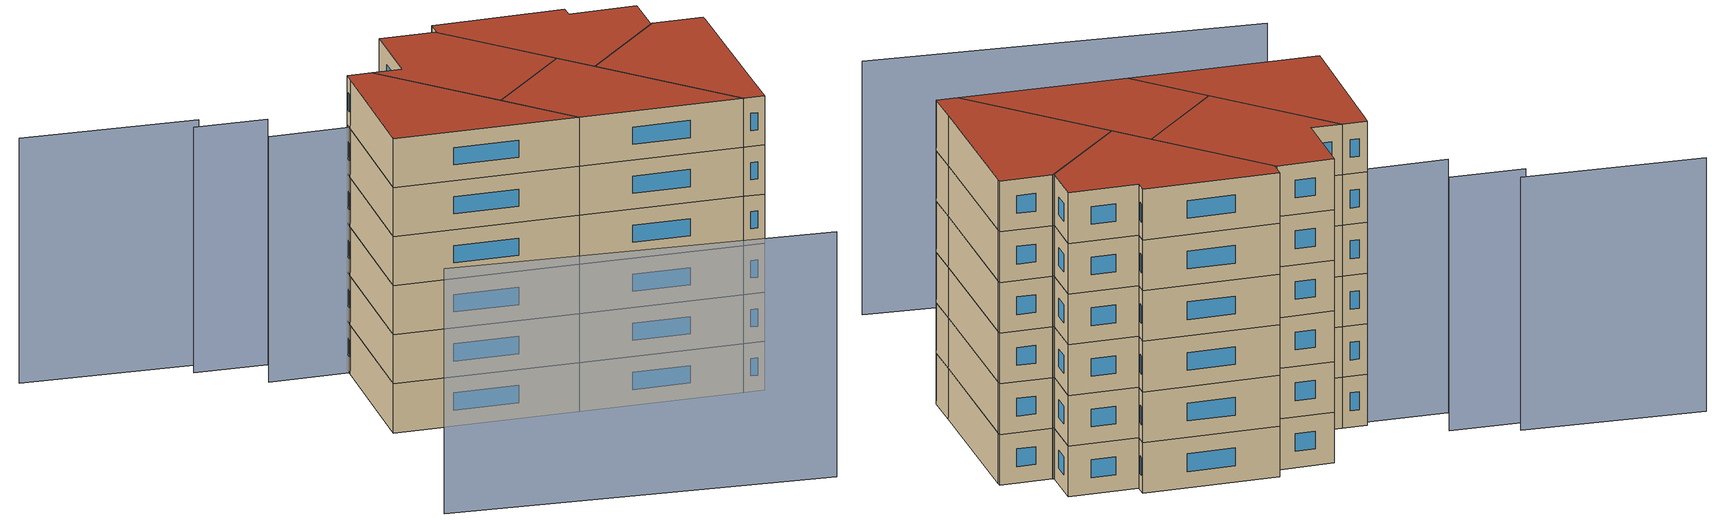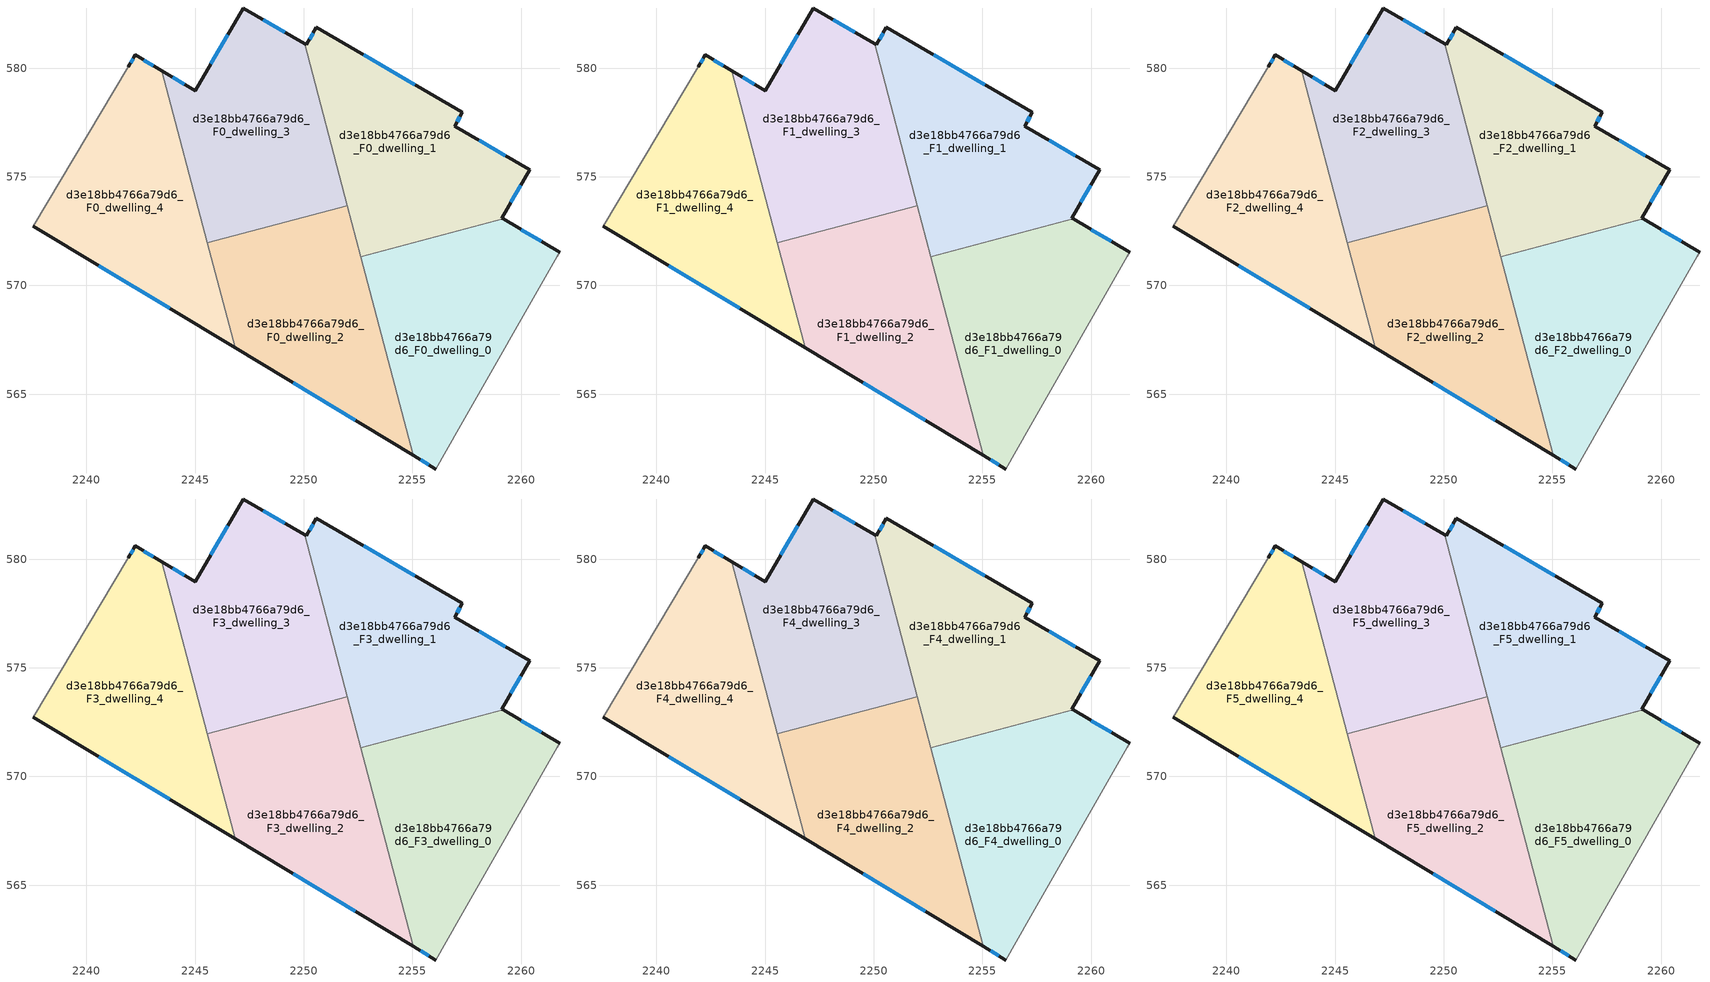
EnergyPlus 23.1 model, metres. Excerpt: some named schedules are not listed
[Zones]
d3e18bb4766a79d6_F0_dwelling_0
 floor ground (EU_floor_Construction): 2261.77,571.53 2261.67,571.34 2257.13,563.41 2256.08,561.56 2255.05,562.18 2252.63,571.33 2259.17,573.06 z0
 wall outside (EU_wall_Construction): 2255.05,562.18 2256.08,561.56 / 2261.77,571.53 2259.17,573.06 z0:3
 wall adiabatic (EU_wall_Construction): 2256.08,561.56 2257.13,563.41 2261.67,571.34 2261.77,571.53 z0:3
 wall to d3e18bb4766a79d6_F0_dwelling_1 (EU_wall_Construction): 2259.17,573.06 2252.63,571.33 z0:3
 wall to d3e18bb4766a79d6_F0_dwelling_2 (EU_wall_Construction): 2252.63,571.33 2255.05,562.18 z0:3
 window (EU_Window_Construction): 2255.38,561.98 2255.74,561.76 / 2260.92,572.02 2260.02,572.56 z0.98:2.02
d3e18bb4766a79d6_F0_dwelling_1
 floor ground (EU_floor_Construction): 2257.3,577.96 2256.94,577.33 2260.39,575.33 2259.11,573.09 2259.17,573.06 2252.63,571.33 2250.04,581.12 2250.12,581.08 2250.58,581.88 z0
 wall outside (EU_wall_Construction): 2259.17,573.06 2259.11,573.09 2260.39,575.33 2256.94,577.33 2257.3,577.96 2250.58,581.88 2250.12,581.08 2250.04,581.12 z0:3
 wall to d3e18bb4766a79d6_F0_dwelling_3 (EU_wall_Construction): 2250.04,581.12 2252.01,573.66 z0:3
 wall to d3e18bb4766a79d6_F0_dwelling_2 (EU_wall_Construction): 2252.01,573.66 2252.63,571.33 z0:3
 window (EU_Window_Construction): 2257.06,577.54 2257.18,577.76 / 2259.27,575.98 2258.06,576.68 / 2259.53,573.82 2259.97,574.6 / 2250.43,581.61 2250.27,581.34 / 2255.11,579.24 2252.77,580.6 z0.98:2.02
d3e18bb4766a79d6_F0_dwelling_2
 floor ground (EU_floor_Construction): 2252.01,573.66 2255.05,562.18 2246.84,567.13 2245.56,571.96 z0
 wall outside (EU_wall_Construction): 2246.84,567.13 2255.05,562.18 z0:3
 wall to d3e18bb4766a79d6_F0_dwelling_3 (EU_wall_Construction): 2252.01,573.66 2245.56,571.96 z0:3
 wall to d3e18bb4766a79d6_F0_dwelling_4 (EU_wall_Construction): 2245.56,571.96 2246.84,567.13 z0:3
 window (EU_Window_Construction): 2249.51,565.52 2252.38,563.79 z0.98:2.02
d3e18bb4766a79d6_F0_dwelling_3
 floor ground (EU_floor_Construction): 2250.04,581.12 2252.01,573.66 2245.56,571.96 2243.47,579.88 2245,578.97 2247.21,582.76 z0
 wall outside (EU_wall_Construction): 2250.04,581.12 2247.21,582.76 2245,578.97 2243.47,579.88 z0:3
 wall to d3e18bb4766a79d6_F0_dwelling_4 (EU_wall_Construction): 2243.47,579.88 2245.56,571.96 z0:3
 window (EU_Window_Construction): 2244.5,579.26 2243.97,579.58 / 2246.49,581.53 2245.72,580.2 / 2249.12,581.66 2248.13,582.23 z0.98:2.02
d3e18bb4766a79d6_F0_dwelling_4
 floor ground (EU_floor_Construction): 2243.47,579.88 2246.84,567.13 2237.56,572.73 2241.93,580.07 2242.25,580.61 z0
 wall outside (EU_wall_Construction): 2237.56,572.73 2246.84,567.13 / 2243.47,579.88 2242.25,580.61 2241.93,580.07 z0:3
 wall adiabatic (EU_wall_Construction): 2241.93,580.07 2237.56,572.73 z0:3
 window (EU_Window_Construction): 2240.58,570.91 2243.82,568.95 / 2242.15,580.43 2242.03,580.24 / 2243.07,580.11 2242.65,580.37 z0.98:2.02
d3e18bb4766a79d6_F1_dwelling_0
 floor to d3e18bb4766a79d6_F0_dwelling_0 (EU_floor_Construction): 2261.77,571.53 2261.67,571.34 2257.13,563.41 2256.08,561.56 2255.04,562.18 2252.63,571.33 2259.17,573.06 z3
 wall outside (EU_wall_Construction): 2255.05,562.18 2256.08,561.56 / 2261.77,571.53 2259.17,573.06 z3:6
 wall adiabatic (EU_wall_Construction): 2256.08,561.56 2257.13,563.41 2261.67,571.34 2261.77,571.53 z3:6
 wall to d3e18bb4766a79d6_F1_dwelling_1 (EU_wall_Construction): 2259.17,573.06 2252.63,571.33 z3:6
 wall to d3e18bb4766a79d6_F1_dwelling_2 (EU_wall_Construction): 2252.63,571.33 2255.05,562.18 z3:6
 window (EU_Window_Construction): 2255.38,561.98 2255.74,561.76 / 2260.92,572.02 2260.02,572.56 z3.98:5.02
d3e18bb4766a79d6_F1_dwelling_1
 floor to d3e18bb4766a79d6_F0_dwelling_1 (EU_floor_Construction): 2257.3,577.96 2256.94,577.33 2260.39,575.33 2259.11,573.09 2259.17,573.06 2252.63,571.33 2250.04,581.12 2250.12,581.08 2250.58,581.88 z3
 wall outside (EU_wall_Construction): 2259.17,573.06 2259.11,573.09 2260.39,575.33 2256.94,577.33 2257.3,577.96 2250.58,581.88 2250.12,581.08 2250.04,581.12 z3:6
 wall to d3e18bb4766a79d6_F1_dwelling_3 (EU_wall_Construction): 2250.04,581.12 2252.01,573.66 z3:6
 wall to d3e18bb4766a79d6_F1_dwelling_2 (EU_wall_Construction): 2252.01,573.66 2252.63,571.33 z3:6
 window (EU_Window_Construction): 2257.06,577.54 2257.18,577.76 / 2259.27,575.98 2258.06,576.68 / 2259.53,573.82 2259.97,574.6 / 2250.43,581.61 2250.27,581.34 / 2255.11,579.24 2252.77,580.6 z3.98:5.02
d3e18bb4766a79d6_F1_dwelling_2
 floor to d3e18bb4766a79d6_F0_dwelling_2 (EU_floor_Construction): 2252.01,573.66 2255.04,562.18 2246.84,567.13 2245.56,571.96 z3
 wall outside (EU_wall_Construction): 2246.84,567.13 2255.05,562.18 z3:6
 wall to d3e18bb4766a79d6_F1_dwelling_3 (EU_wall_Construction): 2252.01,573.66 2245.56,571.96 z3:6
 wall to d3e18bb4766a79d6_F1_dwelling_4 (EU_wall_Construction): 2245.56,571.96 2246.84,567.13 z3:6
 window (EU_Window_Construction): 2249.51,565.52 2252.38,563.79 z3.98:5.02
d3e18bb4766a79d6_F1_dwelling_3
 floor to d3e18bb4766a79d6_F0_dwelling_3 (EU_floor_Construction): 2250.04,581.12 2252.01,573.66 2245.56,571.96 2243.47,579.88 2245,578.97 2247.21,582.76 z3
 wall outside (EU_wall_Construction): 2250.04,581.12 2247.21,582.76 2245,578.97 2243.47,579.88 z3:6
 wall to d3e18bb4766a79d6_F1_dwelling_4 (EU_wall_Construction): 2243.47,579.88 2245.56,571.96 z3:6
 window (EU_Window_Construction): 2244.5,579.26 2243.97,579.58 / 2246.49,581.53 2245.72,580.2 / 2249.12,581.66 2248.13,582.23 z3.98:5.02
d3e18bb4766a79d6_F1_dwelling_4
 floor to d3e18bb4766a79d6_F0_dwelling_4 (EU_floor_Construction): 2243.47,579.88 2246.84,567.13 2237.56,572.73 2241.93,580.07 2242.25,580.61 z3
 wall outside (EU_wall_Construction): 2237.56,572.73 2246.84,567.13 / 2243.47,579.88 2242.25,580.61 2241.93,580.07 z3:6
 wall adiabatic (EU_wall_Construction): 2241.93,580.07 2237.56,572.73 z3:6
 window (EU_Window_Construction): 2240.58,570.91 2243.82,568.95 / 2242.15,580.43 2242.03,580.24 / 2243.07,580.11 2242.65,580.37 z3.98:5.02
d3e18bb4766a79d6_F2_dwelling_0
 floor to d3e18bb4766a79d6_F1_dwelling_0 (EU_floor_Construction): 2261.77,571.53 2261.67,571.34 2257.13,563.41 2256.08,561.56 2255.04,562.18 2252.63,571.33 2259.17,573.06 z6
 wall outside (EU_wall_Construction): 2255.05,562.18 2256.08,561.56 / 2261.77,571.53 2259.17,573.06 z6:9
 wall adiabatic (EU_wall_Construction): 2256.08,561.56 2257.13,563.41 2261.67,571.34 2261.77,571.53 z6:9
 wall to d3e18bb4766a79d6_F2_dwelling_1 (EU_wall_Construction): 2259.17,573.06 2252.63,571.33 z6:9
 wall to d3e18bb4766a79d6_F2_dwelling_2 (EU_wall_Construction): 2252.63,571.33 2255.05,562.18 z6:9
 window (EU_Window_Construction): 2255.38,561.98 2255.74,561.76 / 2260.92,572.02 2260.02,572.56 z6.98:8.02
d3e18bb4766a79d6_F2_dwelling_1
 floor to d3e18bb4766a79d6_F1_dwelling_1 (EU_floor_Construction): 2257.3,577.96 2256.94,577.33 2260.39,575.33 2259.11,573.09 2259.17,573.06 2252.63,571.33 2250.04,581.12 2250.12,581.08 2250.58,581.88 z6
 wall outside (EU_wall_Construction): 2259.17,573.06 2259.11,573.09 2260.39,575.33 2256.94,577.33 2257.3,577.96 2250.58,581.88 2250.12,581.08 2250.04,581.12 z6:9
 wall to d3e18bb4766a79d6_F2_dwelling_3 (EU_wall_Construction): 2250.04,581.12 2252.01,573.66 z6:9
 wall to d3e18bb4766a79d6_F2_dwelling_2 (EU_wall_Construction): 2252.01,573.66 2252.63,571.33 z6:9
 window (EU_Window_Construction): 2257.06,577.54 2257.18,577.76 / 2259.27,575.98 2258.06,576.68 / 2259.53,573.82 2259.97,574.6 / 2250.43,581.61 2250.27,581.34 / 2255.11,579.24 2252.77,580.6 z6.98:8.02
d3e18bb4766a79d6_F2_dwelling_2
 floor to d3e18bb4766a79d6_F1_dwelling_2 (EU_floor_Construction): 2252.01,573.66 2255.04,562.18 2246.84,567.13 2245.56,571.96 z6
 wall outside (EU_wall_Construction): 2246.84,567.13 2255.05,562.18 z6:9
 wall to d3e18bb4766a79d6_F2_dwelling_3 (EU_wall_Construction): 2252.01,573.66 2245.56,571.96 z6:9
 wall to d3e18bb4766a79d6_F2_dwelling_4 (EU_wall_Construction): 2245.56,571.96 2246.84,567.13 z6:9
 window (EU_Window_Construction): 2249.51,565.52 2252.38,563.79 z6.98:8.02
d3e18bb4766a79d6_F2_dwelling_3
 floor to d3e18bb4766a79d6_F1_dwelling_3 (EU_floor_Construction): 2250.04,581.12 2252.01,573.66 2245.56,571.96 2243.47,579.88 2245,578.97 2247.21,582.76 z6
 wall outside (EU_wall_Construction): 2250.04,581.12 2247.21,582.76 2245,578.97 2243.47,579.88 z6:9
 wall to d3e18bb4766a79d6_F2_dwelling_4 (EU_wall_Construction): 2243.47,579.88 2245.56,571.96 z6:9
 window (EU_Window_Construction): 2244.5,579.26 2243.97,579.58 / 2246.49,581.53 2245.72,580.2 / 2249.12,581.66 2248.13,582.23 z6.98:8.02
d3e18bb4766a79d6_F2_dwelling_4
 floor to d3e18bb4766a79d6_F1_dwelling_4 (EU_floor_Construction): 2243.47,579.88 2246.84,567.13 2237.56,572.73 2241.93,580.07 2242.25,580.61 z6
 wall outside (EU_wall_Construction): 2237.56,572.73 2246.84,567.13 / 2243.47,579.88 2242.25,580.61 2241.93,580.07 z6:9
 wall adiabatic (EU_wall_Construction): 2241.93,580.07 2237.56,572.73 z6:9
 window (EU_Window_Construction): 2240.58,570.91 2243.82,568.95 / 2242.15,580.43 2242.03,580.24 / 2243.07,580.11 2242.65,580.37 z6.98:8.02
d3e18bb4766a79d6_F3_dwelling_0
 floor to d3e18bb4766a79d6_F2_dwelling_0 (EU_floor_Construction): 2261.77,571.53 2261.67,571.34 2257.13,563.41 2256.08,561.56 2255.04,562.18 2252.63,571.33 2259.17,573.06 z9
 wall outside (EU_wall_Construction): 2255.05,562.18 2256.08,561.56 / 2261.77,571.53 2259.17,573.06 z9:12
 wall adiabatic (EU_wall_Construction): 2256.08,561.56 2257.13,563.41 2261.67,571.34 2261.77,571.53 z9:12
 wall to d3e18bb4766a79d6_F3_dwelling_1 (EU_wall_Construction): 2259.17,573.06 2252.63,571.33 z9:12
 wall to d3e18bb4766a79d6_F3_dwelling_2 (EU_wall_Construction): 2252.63,571.33 2255.05,562.18 z9:12
 window (EU_Window_Construction): 2255.38,561.98 2255.74,561.76 / 2260.92,572.02 2260.02,572.56 z9.98:11.02
d3e18bb4766a79d6_F3_dwelling_1
 floor to d3e18bb4766a79d6_F2_dwelling_1 (EU_floor_Construction): 2257.3,577.96 2256.94,577.33 2260.39,575.33 2259.11,573.09 2259.17,573.06 2252.63,571.33 2250.04,581.12 2250.12,581.08 2250.58,581.88 z9
 wall outside (EU_wall_Construction): 2259.17,573.06 2259.11,573.09 2260.39,575.33 2256.94,577.33 2257.3,577.96 2250.58,581.88 2250.12,581.08 2250.04,581.12 z9:12
 wall to d3e18bb4766a79d6_F3_dwelling_3 (EU_wall_Construction): 2250.04,581.12 2252.01,573.66 z9:12
 wall to d3e18bb4766a79d6_F3_dwelling_2 (EU_wall_Construction): 2252.01,573.66 2252.63,571.33 z9:12
 window (EU_Window_Construction): 2257.06,577.54 2257.18,577.76 / 2259.27,575.98 2258.06,576.68 / 2259.53,573.82 2259.97,574.6 / 2250.43,581.61 2250.27,581.34 / 2255.11,579.24 2252.77,580.6 z9.98:11.02
d3e18bb4766a79d6_F3_dwelling_2
 floor to d3e18bb4766a79d6_F2_dwelling_2 (EU_floor_Construction): 2252.01,573.66 2255.04,562.18 2246.84,567.13 2245.56,571.96 z9
 wall outside (EU_wall_Construction): 2246.84,567.13 2255.05,562.18 z9:12
 wall to d3e18bb4766a79d6_F3_dwelling_3 (EU_wall_Construction): 2252.01,573.66 2245.56,571.96 z9:12
 wall to d3e18bb4766a79d6_F3_dwelling_4 (EU_wall_Construction): 2245.56,571.96 2246.84,567.13 z9:12
 window (EU_Window_Construction): 2249.51,565.52 2252.38,563.79 z9.98:11.02
d3e18bb4766a79d6_F3_dwelling_3
 floor to d3e18bb4766a79d6_F2_dwelling_3 (EU_floor_Construction): 2250.04,581.12 2252.01,573.66 2245.56,571.96 2243.47,579.88 2245,578.97 2247.21,582.76 z9
 wall outside (EU_wall_Construction): 2250.04,581.12 2247.21,582.76 2245,578.97 2243.47,579.88 z9:12
 wall to d3e18bb4766a79d6_F3_dwelling_4 (EU_wall_Construction): 2243.47,579.88 2245.56,571.96 z9:12
 window (EU_Window_Construction): 2244.5,579.26 2243.97,579.58 / 2246.49,581.53 2245.72,580.2 / 2249.12,581.66 2248.13,582.23 z9.98:11.02
d3e18bb4766a79d6_F3_dwelling_4
 floor to d3e18bb4766a79d6_F2_dwelling_4 (EU_floor_Construction): 2243.47,579.88 2246.84,567.13 2237.56,572.73 2241.93,580.07 2242.25,580.61 z9
 wall outside (EU_wall_Construction): 2237.56,572.73 2246.84,567.13 / 2243.47,579.88 2242.25,580.61 2241.93,580.07 z9:12
 wall adiabatic (EU_wall_Construction): 2241.93,580.07 2237.56,572.73 z9:12
 window (EU_Window_Construction): 2240.58,570.91 2243.82,568.95 / 2242.15,580.43 2242.03,580.24 / 2243.07,580.11 2242.65,580.37 z9.98:11.02
d3e18bb4766a79d6_F4_dwelling_0
 floor to d3e18bb4766a79d6_F3_dwelling_0 (EU_floor_Construction): 2261.77,571.53 2261.67,571.34 2257.13,563.41 2256.08,561.56 2255.04,562.18 2252.63,571.33 2259.17,573.06 z12
 wall outside (EU_wall_Construction): 2255.05,562.18 2256.08,561.56 / 2261.77,571.53 2259.17,573.06 z12:15
 wall adiabatic (EU_wall_Construction): 2256.08,561.56 2257.13,563.41 2261.67,571.34 2261.77,571.53 z12:15
 wall to d3e18bb4766a79d6_F4_dwelling_1 (EU_wall_Construction): 2259.17,573.06 2252.63,571.33 z12:15
 wall to d3e18bb4766a79d6_F4_dwelling_2 (EU_wall_Construction): 2252.63,571.33 2255.05,562.18 z12:15
 window (EU_Window_Construction): 2255.38,561.98 2255.74,561.76 / 2260.92,572.02 2260.02,572.56 z12.98:14.02
d3e18bb4766a79d6_F4_dwelling_1
 floor to d3e18bb4766a79d6_F3_dwelling_1 (EU_floor_Construction): 2257.3,577.96 2256.94,577.33 2260.39,575.33 2259.11,573.09 2259.17,573.06 2252.63,571.33 2250.04,581.12 2250.12,581.08 2250.58,581.88 z12
 wall outside (EU_wall_Construction): 2259.17,573.06 2259.11,573.09 2260.39,575.33 2256.94,577.33 2257.3,577.96 2250.58,581.88 2250.12,581.08 2250.04,581.12 z12:15
 wall to d3e18bb4766a79d6_F4_dwelling_3 (EU_wall_Construction): 2250.04,581.12 2252.01,573.66 z12:15
 wall to d3e18bb4766a79d6_F4_dwelling_2 (EU_wall_Construction): 2252.01,573.66 2252.63,571.33 z12:15
 window (EU_Window_Construction): 2257.06,577.54 2257.18,577.76 / 2259.27,575.98 2258.06,576.68 / 2259.53,573.82 2259.97,574.6 / 2250.43,581.61 2250.27,581.34 / 2255.11,579.24 2252.77,580.6 z12.98:14.02
d3e18bb4766a79d6_F4_dwelling_2
 floor to d3e18bb4766a79d6_F3_dwelling_2 (EU_floor_Construction): 2252.01,573.66 2255.04,562.18 2246.84,567.13 2245.56,571.96 z12
 wall outside (EU_wall_Construction): 2246.84,567.13 2255.05,562.18 z12:15
 wall to d3e18bb4766a79d6_F4_dwelling_3 (EU_wall_Construction): 2252.01,573.66 2245.56,571.96 z12:15
 wall to d3e18bb4766a79d6_F4_dwelling_4 (EU_wall_Construction): 2245.56,571.96 2246.84,567.13 z12:15
 window (EU_Window_Construction): 2249.51,565.52 2252.38,563.79 z12.98:14.02
d3e18bb4766a79d6_F4_dwelling_3
 floor to d3e18bb4766a79d6_F3_dwelling_3 (EU_floor_Construction): 2250.04,581.12 2252.01,573.66 2245.56,571.96 2243.47,579.88 2245,578.97 2247.21,582.76 z12
 wall outside (EU_wall_Construction): 2250.04,581.12 2247.21,582.76 2245,578.97 2243.47,579.88 z12:15
 wall to d3e18bb4766a79d6_F4_dwelling_4 (EU_wall_Construction): 2243.47,579.88 2245.56,571.96 z12:15
 window (EU_Window_Construction): 2244.5,579.26 2243.97,579.58 / 2246.49,581.53 2245.72,580.2 / 2249.12,581.66 2248.13,582.23 z12.98:14.02
d3e18bb4766a79d6_F4_dwelling_4
 floor to d3e18bb4766a79d6_F3_dwelling_4 (EU_floor_Construction): 2243.47,579.88 2246.84,567.13 2237.56,572.73 2241.93,580.07 2242.25,580.61 z12
 wall outside (EU_wall_Construction): 2237.56,572.73 2246.84,567.13 / 2243.47,579.88 2242.25,580.61 2241.93,580.07 z12:15
 wall adiabatic (EU_wall_Construction): 2241.93,580.07 2237.56,572.73 z12:15
 window (EU_Window_Construction): 2240.58,570.91 2243.82,568.95 / 2242.15,580.43 2242.03,580.24 / 2243.07,580.11 2242.65,580.37 z12.98:14.02
d3e18bb4766a79d6_F5_dwelling_0
 floor to d3e18bb4766a79d6_F4_dwelling_0 (EU_floor_Construction): 2261.77,571.53 2261.67,571.34 2257.13,563.41 2256.08,561.56 2255.04,562.18 2252.63,571.33 2259.17,573.06 z15
 wall outside (EU_wall_Construction): 2255.05,562.18 2256.08,561.56 / 2261.77,571.53 2259.17,573.06 z15:18
 wall adiabatic (EU_wall_Construction): 2256.08,561.56 2257.13,563.41 2261.67,571.34 2261.77,571.53 z15:18
 wall to d3e18bb4766a79d6_F5_dwelling_1 (EU_wall_Construction): 2259.17,573.06 2252.63,571.33 z15:18
 wall to d3e18bb4766a79d6_F5_dwelling_2 (EU_wall_Construction): 2252.63,571.33 2255.05,562.18 z15:18
 window (EU_Window_Construction): 2255.38,561.98 2255.74,561.76 / 2260.92,572.02 2260.02,572.56 z15.98:17.02
 roof outside (EU_roof_Construction): 2257.13,563.41 2261.67,571.34 2261.77,571.53 2259.17,573.06 2252.63,571.33 2255.05,562.18 2256.08,561.56 z18
d3e18bb4766a79d6_F5_dwelling_1
 floor to d3e18bb4766a79d6_F4_dwelling_1 (EU_floor_Construction): 2257.3,577.96 2256.94,577.33 2260.39,575.33 2259.11,573.09 2259.17,573.06 2252.63,571.33 2250.04,581.12 2250.12,581.08 2250.58,581.88 z15
 wall outside (EU_wall_Construction): 2259.17,573.06 2259.11,573.09 2260.39,575.33 2256.94,577.33 2257.3,577.96 2250.58,581.88 2250.12,581.08 2250.04,581.12 z15:18
 wall to d3e18bb4766a79d6_F5_dwelling_3 (EU_wall_Construction): 2250.04,581.12 2252.01,573.66 z15:18
 wall to d3e18bb4766a79d6_F5_dwelling_2 (EU_wall_Construction): 2252.01,573.66 2252.63,571.33 z15:18
 window (EU_Window_Construction): 2257.06,577.54 2257.18,577.76 / 2259.27,575.98 2258.06,576.68 / 2259.53,573.82 2259.97,574.6 / 2250.43,581.61 2250.27,581.34 / 2255.11,579.24 2252.77,580.6 z15.98:17.02
 roof outside (EU_roof_Construction): 2259.17,573.06 2259.11,573.09 2260.39,575.33 2256.94,577.33 2257.3,577.96 2250.58,581.88 2250.12,581.08 2250.04,581.12 2252.63,571.33 z18
d3e18bb4766a79d6_F5_dwelling_2
 floor to d3e18bb4766a79d6_F4_dwelling_2 (EU_floor_Construction): 2252.01,573.66 2255.04,562.18 2246.84,567.13 2245.56,571.96 z15
 wall outside (EU_wall_Construction): 2246.84,567.13 2255.05,562.18 z15:18
 wall to d3e18bb4766a79d6_F5_dwelling_3 (EU_wall_Construction): 2252.01,573.66 2245.56,571.96 z15:18
 wall to d3e18bb4766a79d6_F5_dwelling_4 (EU_wall_Construction): 2245.56,571.96 2246.84,567.13 z15:18
 window (EU_Window_Construction): 2249.51,565.52 2252.38,563.79 z15.98:17.02
 roof outside (EU_roof_Construction): 2255.05,562.18 2252.01,573.66 2245.56,571.96 2246.84,567.13 z18
d3e18bb4766a79d6_F5_dwelling_3
 floor to d3e18bb4766a79d6_F4_dwelling_3 (EU_floor_Construction): 2250.04,581.12 2252.01,573.66 2245.56,571.96 2243.47,579.88 2245,578.97 2247.21,582.76 z15
 wall outside (EU_wall_Construction): 2250.04,581.12 2247.21,582.76 2245,578.97 2243.47,579.88 z15:18
 wall to d3e18bb4766a79d6_F5_dwelling_4 (EU_wall_Construction): 2243.47,579.88 2245.56,571.96 z15:18
 window (EU_Window_Construction): 2244.5,579.26 2243.97,579.58 / 2246.49,581.53 2245.72,580.2 / 2249.12,581.66 2248.13,582.23 z15.98:17.02
 roof outside (EU_roof_Construction): 2252.01,573.66 2250.04,581.12 2247.21,582.76 2245,578.97 2243.47,579.88 2245.56,571.96 z18
d3e18bb4766a79d6_F5_dwelling_4
 floor to d3e18bb4766a79d6_F4_dwelling_4 (EU_floor_Construction): 2243.47,579.88 2246.84,567.13 2237.56,572.73 2241.93,580.07 2242.25,580.61 z15
 wall outside (EU_wall_Construction): 2237.56,572.73 2246.84,567.13 / 2243.47,579.88 2242.25,580.61 2241.93,580.07 z15:18
 wall adiabatic (EU_wall_Construction): 2241.93,580.07 2237.56,572.73 z15:18
 window (EU_Window_Construction): 2240.58,570.91 2243.82,568.95 / 2242.15,580.43 2242.03,580.24 / 2243.07,580.11 2242.65,580.37 z15.98:17.02
 roof outside (EU_roof_Construction): 2246.84,567.13 2243.47,579.88 2242.25,580.61 2241.93,580.07 2237.56,572.73 z18
shading: 2238.02,582.68 2242.06,580.27 / 2236.1,586.62 2239.76,584.36 / 2231.24,562.95 2249.99,550.39 / 2228.36,592.77 2237.1,587.17 z0:15
[Building]
EU S2 Campaign: North Axis=0; Terrain=City; Solar Distribution=FullExterior
[Site:Location]
Bologna: Latitude=44.5; Longitude=11.25; Time Zone=1; Elevation=37
[SizingPeriod:WeatherFileDays]
AnnualSizingPeriod: Begin Month=1; Begin Day of Month=1; End Month=12; End Day of Month=31; Day of Week for Start Day=Monday; Use Weather File Daylight Saving Period=No; Use Weather File Rain and Snow Indicators=No
[MATERIAL]
EU_InternalMass_Material: Roughness=MediumRough; Thickness=0.1; Conductivity=1; Density=1800; Specific Heat=900; Thermal Absorptance=0.9; Solar Absorptance=0.7; Visible Absorptance=0.7
[MATERIAL:NOMASS] Roughness=MediumRough; Thermal Absorptance=0.9; Solar Absorptance=0.7; Visible Absorptance=0.7
Name | Thermal Resistance
EU_wall_NoMass | 0.905828
EU_roof_NoMass | 0.37593
EU_floor_NoMass | 0.67114
[WINDOWMATERIAL:SIMPLEGLAZINGSYSTEM]
EU_Window_SimpleGlazing: UFactor=4.52486; Solar Heat Gain Coefficient=0.85; Visible Transmittance=0.85
[CONSTRUCTION]
EU_wall_Construction: EU_wall_NoMass
EU_roof_Construction: EU_roof_NoMass
EU_floor_Construction: EU_floor_NoMass
EU_Window_Construction: EU_Window_SimpleGlazing
EU_InternalMass_Construction: EU_InternalMass_Material
[ZONE] Type=1; Multiplier=1; Ceiling Height=autocalculate; Floor Area=autocalculate; Part of Total Floor Area=Yes
Name | Volume
d3e18bb4766a79d6_F0_dwelling_0 | 168.742
d3e18bb4766a79d6_F1_dwelling_0; d3e18bb4766a79d6_F2_dwelling_0; d3e18bb4766a79d6_F3_dwelling_0; d3e18bb4766a79d6_F4_dwelling_0; d3e18bb4766a79d6_F5_dwelling_0 | 168.743
d3e18bb4766a79d6_F0_dwelling_1 | 168.745
d3e18bb4766a79d6_F1_dwelling_1; d3e18bb4766a79d6_F2_dwelling_1; d3e18bb4766a79d6_F3_dwelling_1; d3e18bb4766a79d6_F4_dwelling_1; d3e18bb4766a79d6_F5_dwelling_1 | 168.747
d3e18bb4766a79d6_F0_dwelling_2 | 168.757
d3e18bb4766a79d6_F1_dwelling_2; d3e18bb4766a79d6_F2_dwelling_2; d3e18bb4766a79d6_F3_dwelling_2; d3e18bb4766a79d6_F4_dwelling_2; d3e18bb4766a79d6_F5_dwelling_2 | 168.756
d3e18bb4766a79d6_F0_dwelling_3; d3e18bb4766a79d6_F1_dwelling_3; d3e18bb4766a79d6_F2_dwelling_3; d3e18bb4766a79d6_F3_dwelling_3; d3e18bb4766a79d6_F4_dwelling_3; d3e18bb4766a79d6_F5_dwelling_3 | 168.773
d3e18bb4766a79d6_F0_dwelling_4; d3e18bb4766a79d6_F1_dwelling_4; d3e18bb4766a79d6_F2_dwelling_4; d3e18bb4766a79d6_F3_dwelling_4; d3e18bb4766a79d6_F4_dwelling_4; d3e18bb4766a79d6_F5_dwelling_4 | 168.762
[INTERNALMASS] Construction=EU_InternalMass_Construction
Name | Zone or ZoneList | Surface Area
d3e18bb4766a79d6_F0_dwelling_0_EU_InternalMass | d3e18bb4766a79d6_F0_dwelling_0 | 56.2468
d3e18bb4766a79d6_F0_dwelling_1_EU_InternalMass | d3e18bb4766a79d6_F0_dwelling_1 | 56.2495
d3e18bb4766a79d6_F0_dwelling_2_EU_InternalMass | d3e18bb4766a79d6_F0_dwelling_2 | 56.2529
d3e18bb4766a79d6_F0_dwelling_3_EU_InternalMass | d3e18bb4766a79d6_F0_dwelling_3 | 56.2578
d3e18bb4766a79d6_F0_dwelling_4_EU_InternalMass | d3e18bb4766a79d6_F0_dwelling_4 | 56.2542
d3e18bb4766a79d6_F1_dwelling_0_EU_InternalMass | d3e18bb4766a79d6_F1_dwelling_0 | 56.2468
d3e18bb4766a79d6_F1_dwelling_1_EU_InternalMass | d3e18bb4766a79d6_F1_dwelling_1 | 56.2495
d3e18bb4766a79d6_F1_dwelling_2_EU_InternalMass | d3e18bb4766a79d6_F1_dwelling_2 | 56.2529
d3e18bb4766a79d6_F1_dwelling_3_EU_InternalMass | d3e18bb4766a79d6_F1_dwelling_3 | 56.2578
d3e18bb4766a79d6_F1_dwelling_4_EU_InternalMass | d3e18bb4766a79d6_F1_dwelling_4 | 56.2542
d3e18bb4766a79d6_F2_dwelling_0_EU_InternalMass | d3e18bb4766a79d6_F2_dwelling_0 | 56.2468
d3e18bb4766a79d6_F2_dwelling_1_EU_InternalMass | d3e18bb4766a79d6_F2_dwelling_1 | 56.2495
d3e18bb4766a79d6_F2_dwelling_2_EU_InternalMass | d3e18bb4766a79d6_F2_dwelling_2 | 56.2529
d3e18bb4766a79d6_F2_dwelling_3_EU_InternalMass | d3e18bb4766a79d6_F2_dwelling_3 | 56.2578
d3e18bb4766a79d6_F2_dwelling_4_EU_InternalMass | d3e18bb4766a79d6_F2_dwelling_4 | 56.2542
d3e18bb4766a79d6_F3_dwelling_0_EU_InternalMass | d3e18bb4766a79d6_F3_dwelling_0 | 56.2468
d3e18bb4766a79d6_F3_dwelling_1_EU_InternalMass | d3e18bb4766a79d6_F3_dwelling_1 | 56.2495
d3e18bb4766a79d6_F3_dwelling_2_EU_InternalMass | d3e18bb4766a79d6_F3_dwelling_2 | 56.2529
d3e18bb4766a79d6_F3_dwelling_3_EU_InternalMass | d3e18bb4766a79d6_F3_dwelling_3 | 56.2578
d3e18bb4766a79d6_F3_dwelling_4_EU_InternalMass | d3e18bb4766a79d6_F3_dwelling_4 | 56.2542
d3e18bb4766a79d6_F4_dwelling_0_EU_InternalMass | d3e18bb4766a79d6_F4_dwelling_0 | 56.2468
d3e18bb4766a79d6_F4_dwelling_1_EU_InternalMass | d3e18bb4766a79d6_F4_dwelling_1 | 56.2495
d3e18bb4766a79d6_F4_dwelling_2_EU_InternalMass | d3e18bb4766a79d6_F4_dwelling_2 | 56.2529
d3e18bb4766a79d6_F4_dwelling_3_EU_InternalMass | d3e18bb4766a79d6_F4_dwelling_3 | 56.2578
d3e18bb4766a79d6_F4_dwelling_4_EU_InternalMass | d3e18bb4766a79d6_F4_dwelling_4 | 56.2542
d3e18bb4766a79d6_F5_dwelling_0_EU_InternalMass | d3e18bb4766a79d6_F5_dwelling_0 | 56.2468
d3e18bb4766a79d6_F5_dwelling_1_EU_InternalMass | d3e18bb4766a79d6_F5_dwelling_1 | 56.2495
d3e18bb4766a79d6_F5_dwelling_2_EU_InternalMass | d3e18bb4766a79d6_F5_dwelling_2 | 56.2529
d3e18bb4766a79d6_F5_dwelling_3_EU_InternalMass | d3e18bb4766a79d6_F5_dwelling_3 | 56.2578
d3e18bb4766a79d6_F5_dwelling_4_EU_InternalMass | d3e18bb4766a79d6_F5_dwelling_4 | 56.2542
[OTHEREQUIPMENT] Fuel Type=Electricity; Design Level Calculation Method=Watts/Area; Power per Zone Floor Area=1; Fraction Latent=0; Fraction Radiant=0; Fraction Lost=0; Carbon Dioxide Generation Rate=0; EndUse Subcategory=EU_Step8_InternalGains
Name | Zone or ZoneList or Space or SpaceList | Schedule
EU_Step8_InternalGain_d3e18bb4766a79d6_F0_dwelling_0_f000 | d3e18bb4766a79d6_F0_dwelling_0 | EU_Step8_GainSchedule_d3e18bb4766a79d6_F0_dwelling_0_f000
EU_Step8_InternalGain_d3e18bb4766a79d6_F0_dwelling_1_f000 | d3e18bb4766a79d6_F0_dwelling_1 | EU_Step8_GainSchedule_d3e18bb4766a79d6_F0_dwelling_1_f000
EU_Step8_InternalGain_d3e18bb4766a79d6_F0_dwelling_2_f000 | d3e18bb4766a79d6_F0_dwelling_2 | EU_Step8_GainSchedule_d3e18bb4766a79d6_F0_dwelling_2_f000
EU_Step8_InternalGain_d3e18bb4766a79d6_F0_dwelling_3_f000 | d3e18bb4766a79d6_F0_dwelling_3 | EU_Step8_GainSchedule_d3e18bb4766a79d6_F0_dwelling_3_f000
EU_Step8_InternalGain_d3e18bb4766a79d6_F0_dwelling_4_f000 | d3e18bb4766a79d6_F0_dwelling_4 | EU_Step8_GainSchedule_d3e18bb4766a79d6_F0_dwelling_4_f000
EU_Step8_InternalGain_d3e18bb4766a79d6_F1_dwelling_0_f000 | d3e18bb4766a79d6_F1_dwelling_0 | EU_Step8_GainSchedule_d3e18bb4766a79d6_F1_dwelling_0_f000
EU_Step8_InternalGain_d3e18bb4766a79d6_F1_dwelling_1_f000 | d3e18bb4766a79d6_F1_dwelling_1 | EU_Step8_GainSchedule_d3e18bb4766a79d6_F1_dwelling_1_f000
EU_Step8_InternalGain_d3e18bb4766a79d6_F1_dwelling_2_f000 | d3e18bb4766a79d6_F1_dwelling_2 | EU_Step8_GainSchedule_d3e18bb4766a79d6_F1_dwelling_2_f000
EU_Step8_InternalGain_d3e18bb4766a79d6_F1_dwelling_3_f000 | d3e18bb4766a79d6_F1_dwelling_3 | EU_Step8_GainSchedule_d3e18bb4766a79d6_F1_dwelling_3_f000
EU_Step8_InternalGain_d3e18bb4766a79d6_F1_dwelling_4_f000 | d3e18bb4766a79d6_F1_dwelling_4 | EU_Step8_GainSchedule_d3e18bb4766a79d6_F1_dwelling_4_f000
EU_Step8_InternalGain_d3e18bb4766a79d6_F2_dwelling_0_f000 | d3e18bb4766a79d6_F2_dwelling_0 | EU_Step8_GainSchedule_d3e18bb4766a79d6_F2_dwelling_0_f000
EU_Step8_InternalGain_d3e18bb4766a79d6_F2_dwelling_1_f000 | d3e18bb4766a79d6_F2_dwelling_1 | EU_Step8_GainSchedule_d3e18bb4766a79d6_F2_dwelling_1_f000
EU_Step8_InternalGain_d3e18bb4766a79d6_F2_dwelling_2_f000 | d3e18bb4766a79d6_F2_dwelling_2 | EU_Step8_GainSchedule_d3e18bb4766a79d6_F2_dwelling_2_f000
EU_Step8_InternalGain_d3e18bb4766a79d6_F2_dwelling_3_f000 | d3e18bb4766a79d6_F2_dwelling_3 | EU_Step8_GainSchedule_d3e18bb4766a79d6_F2_dwelling_3_f000
EU_Step8_InternalGain_d3e18bb4766a79d6_F2_dwelling_4_f000 | d3e18bb4766a79d6_F2_dwelling_4 | EU_Step8_GainSchedule_d3e18bb4766a79d6_F2_dwelling_4_f000
EU_Step8_InternalGain_d3e18bb4766a79d6_F3_dwelling_0_f000 | d3e18bb4766a79d6_F3_dwelling_0 | EU_Step8_GainSchedule_d3e18bb4766a79d6_F3_dwelling_0_f000
EU_Step8_InternalGain_d3e18bb4766a79d6_F3_dwelling_1_f000 | d3e18bb4766a79d6_F3_dwelling_1 | EU_Step8_GainSchedule_d3e18bb4766a79d6_F3_dwelling_1_f000
EU_Step8_InternalGain_d3e18bb4766a79d6_F3_dwelling_2_f000 | d3e18bb4766a79d6_F3_dwelling_2 | EU_Step8_GainSchedule_d3e18bb4766a79d6_F3_dwelling_2_f000
EU_Step8_InternalGain_d3e18bb4766a79d6_F3_dwelling_3_f000 | d3e18bb4766a79d6_F3_dwelling_3 | EU_Step8_GainSchedule_d3e18bb4766a79d6_F3_dwelling_3_f000
EU_Step8_InternalGain_d3e18bb4766a79d6_F3_dwelling_4_f000 | d3e18bb4766a79d6_F3_dwelling_4 | EU_Step8_GainSchedule_d3e18bb4766a79d6_F3_dwelling_4_f000
EU_Step8_InternalGain_d3e18bb4766a79d6_F4_dwelling_0_f000 | d3e18bb4766a79d6_F4_dwelling_0 | EU_Step8_GainSchedule_d3e18bb4766a79d6_F4_dwelling_0_f000
EU_Step8_InternalGain_d3e18bb4766a79d6_F4_dwelling_1_f000 | d3e18bb4766a79d6_F4_dwelling_1 | EU_Step8_GainSchedule_d3e18bb4766a79d6_F4_dwelling_1_f000
EU_Step8_InternalGain_d3e18bb4766a79d6_F4_dwelling_2_f000 | d3e18bb4766a79d6_F4_dwelling_2 | EU_Step8_GainSchedule_d3e18bb4766a79d6_F4_dwelling_2_f000
EU_Step8_InternalGain_d3e18bb4766a79d6_F4_dwelling_3_f000 | d3e18bb4766a79d6_F4_dwelling_3 | EU_Step8_GainSchedule_d3e18bb4766a79d6_F4_dwelling_3_f000
EU_Step8_InternalGain_d3e18bb4766a79d6_F4_dwelling_4_f000 | d3e18bb4766a79d6_F4_dwelling_4 | EU_Step8_GainSchedule_d3e18bb4766a79d6_F4_dwelling_4_f000
EU_Step8_InternalGain_d3e18bb4766a79d6_F5_dwelling_0_f000 | d3e18bb4766a79d6_F5_dwelling_0 | EU_Step8_GainSchedule_d3e18bb4766a79d6_F5_dwelling_0_f000
EU_Step8_InternalGain_d3e18bb4766a79d6_F5_dwelling_1_f000 | d3e18bb4766a79d6_F5_dwelling_1 | EU_Step8_GainSchedule_d3e18bb4766a79d6_F5_dwelling_1_f000
EU_Step8_InternalGain_d3e18bb4766a79d6_F5_dwelling_2_f000 | d3e18bb4766a79d6_F5_dwelling_2 | EU_Step8_GainSchedule_d3e18bb4766a79d6_F5_dwelling_2_f000
EU_Step8_InternalGain_d3e18bb4766a79d6_F5_dwelling_3_f000 | d3e18bb4766a79d6_F5_dwelling_3 | EU_Step8_GainSchedule_d3e18bb4766a79d6_F5_dwelling_3_f000
EU_Step8_InternalGain_d3e18bb4766a79d6_F5_dwelling_4_f000 | d3e18bb4766a79d6_F5_dwelling_4 | EU_Step8_GainSchedule_d3e18bb4766a79d6_F5_dwelling_4_f000
[ZONEVENTILATION:DESIGNFLOWRATE] Schedule=EU_AlwaysOn; Design Flow Rate Calculation Method=AirChanges/Hour; Air Changes per Hour=0.73129; Ventilation Type=Natural; Fan Pressure Rise=0; Fan Total Efficiency=1; Constant Term Coefficient=1; Temperature Term Coefficient=0; Velocity Term Coefficient=0; Velocity Squared Term Coefficient=0; Minimum Indoor Temperature=-100; Maximum Indoor Temperature=100; Delta Temperature=-100; Minimum Outdoor Temperature=-100; Maximum Outdoor Temperature=100; Maximum Wind Speed=40
Name | Zone or ZoneList or Space or SpaceList
EU_ConstantAir_d3e18bb4766a79d6_F0_dwelling_0 | d3e18bb4766a79d6_F0_dwelling_0
EU_ConstantAir_d3e18bb4766a79d6_F0_dwelling_1 | d3e18bb4766a79d6_F0_dwelling_1
EU_ConstantAir_d3e18bb4766a79d6_F0_dwelling_2 | d3e18bb4766a79d6_F0_dwelling_2
EU_ConstantAir_d3e18bb4766a79d6_F0_dwelling_3 | d3e18bb4766a79d6_F0_dwelling_3
EU_ConstantAir_d3e18bb4766a79d6_F0_dwelling_4 | d3e18bb4766a79d6_F0_dwelling_4
EU_ConstantAir_d3e18bb4766a79d6_F1_dwelling_0 | d3e18bb4766a79d6_F1_dwelling_0
EU_ConstantAir_d3e18bb4766a79d6_F1_dwelling_1 | d3e18bb4766a79d6_F1_dwelling_1
EU_ConstantAir_d3e18bb4766a79d6_F1_dwelling_2 | d3e18bb4766a79d6_F1_dwelling_2
EU_ConstantAir_d3e18bb4766a79d6_F1_dwelling_3 | d3e18bb4766a79d6_F1_dwelling_3
EU_ConstantAir_d3e18bb4766a79d6_F1_dwelling_4 | d3e18bb4766a79d6_F1_dwelling_4
EU_ConstantAir_d3e18bb4766a79d6_F2_dwelling_0 | d3e18bb4766a79d6_F2_dwelling_0
EU_ConstantAir_d3e18bb4766a79d6_F2_dwelling_1 | d3e18bb4766a79d6_F2_dwelling_1
EU_ConstantAir_d3e18bb4766a79d6_F2_dwelling_2 | d3e18bb4766a79d6_F2_dwelling_2
EU_ConstantAir_d3e18bb4766a79d6_F2_dwelling_3 | d3e18bb4766a79d6_F2_dwelling_3
EU_ConstantAir_d3e18bb4766a79d6_F2_dwelling_4 | d3e18bb4766a79d6_F2_dwelling_4
EU_ConstantAir_d3e18bb4766a79d6_F3_dwelling_0 | d3e18bb4766a79d6_F3_dwelling_0
EU_ConstantAir_d3e18bb4766a79d6_F3_dwelling_1 | d3e18bb4766a79d6_F3_dwelling_1
EU_ConstantAir_d3e18bb4766a79d6_F3_dwelling_2 | d3e18bb4766a79d6_F3_dwelling_2
EU_ConstantAir_d3e18bb4766a79d6_F3_dwelling_3 | d3e18bb4766a79d6_F3_dwelling_3
EU_ConstantAir_d3e18bb4766a79d6_F3_dwelling_4 | d3e18bb4766a79d6_F3_dwelling_4
EU_ConstantAir_d3e18bb4766a79d6_F4_dwelling_0 | d3e18bb4766a79d6_F4_dwelling_0
EU_ConstantAir_d3e18bb4766a79d6_F4_dwelling_1 | d3e18bb4766a79d6_F4_dwelling_1
EU_ConstantAir_d3e18bb4766a79d6_F4_dwelling_2 | d3e18bb4766a79d6_F4_dwelling_2
EU_ConstantAir_d3e18bb4766a79d6_F4_dwelling_3 | d3e18bb4766a79d6_F4_dwelling_3
EU_ConstantAir_d3e18bb4766a79d6_F4_dwelling_4 | d3e18bb4766a79d6_F4_dwelling_4
EU_ConstantAir_d3e18bb4766a79d6_F5_dwelling_0 | d3e18bb4766a79d6_F5_dwelling_0
EU_ConstantAir_d3e18bb4766a79d6_F5_dwelling_1 | d3e18bb4766a79d6_F5_dwelling_1
EU_ConstantAir_d3e18bb4766a79d6_F5_dwelling_2 | d3e18bb4766a79d6_F5_dwelling_2
EU_ConstantAir_d3e18bb4766a79d6_F5_dwelling_3 | d3e18bb4766a79d6_F5_dwelling_3
EU_ConstantAir_d3e18bb4766a79d6_F5_dwelling_4 | d3e18bb4766a79d6_F5_dwelling_4
[HVACTEMPLATE:ZONE:IDEALLOADSAIRSYSTEM] System Availability Schedule=EU_AlwaysOn; Maximum Heating Supply Air Temperature=50; Minimum Cooling Supply Air Temperature=13; Maximum Heating Supply Air Humidity Ratio=0.0156; Minimum Cooling Supply Air Humidity Ratio=0.0077; Heating Limit=NoLimit; Cooling Limit=NoLimit; Heating Availability Schedule=EU_AlwaysOn; Cooling Availability Schedule=EU_CoolingOff; Dehumidification Control Type=ConstantSensibleHeatRatio; Cooling Sensible Heat Ratio=0.7; Dehumidification Setpoint=60; Humidification Control Type=None; Humidification Setpoint=30; Outdoor Air Method=None; Outdoor Air Flow Rate per Person=0.00944; Outdoor Air Flow Rate per Zone Floor Area=0; Outdoor Air Flow Rate per Zone=0; Demand Controlled Ventilation Type=None; Outdoor Air Economizer Type=NoEconomizer; Heat Recovery Type=None; Sensible Heat Recovery Effectiveness=0.7; Latent Heat Recovery Effectiveness=0.65
Name | Template Thermostat
d3e18bb4766a79d6_F0_dwelling_0 | EU_HeatOnly_d3e18bb4766a79d6_F0_dwelling_0
d3e18bb4766a79d6_F0_dwelling_1 | EU_HeatOnly_d3e18bb4766a79d6_F0_dwelling_1
d3e18bb4766a79d6_F0_dwelling_2 | EU_HeatOnly_d3e18bb4766a79d6_F0_dwelling_2
d3e18bb4766a79d6_F0_dwelling_3 | EU_HeatOnly_d3e18bb4766a79d6_F0_dwelling_3
d3e18bb4766a79d6_F0_dwelling_4 | EU_HeatOnly_d3e18bb4766a79d6_F0_dwelling_4
d3e18bb4766a79d6_F1_dwelling_0 | EU_HeatOnly_d3e18bb4766a79d6_F1_dwelling_0
d3e18bb4766a79d6_F1_dwelling_1 | EU_HeatOnly_d3e18bb4766a79d6_F1_dwelling_1
d3e18bb4766a79d6_F1_dwelling_2 | EU_HeatOnly_d3e18bb4766a79d6_F1_dwelling_2
d3e18bb4766a79d6_F1_dwelling_3 | EU_HeatOnly_d3e18bb4766a79d6_F1_dwelling_3
d3e18bb4766a79d6_F1_dwelling_4 | EU_HeatOnly_d3e18bb4766a79d6_F1_dwelling_4
d3e18bb4766a79d6_F2_dwelling_0 | EU_HeatOnly_d3e18bb4766a79d6_F2_dwelling_0
d3e18bb4766a79d6_F2_dwelling_1 | EU_HeatOnly_d3e18bb4766a79d6_F2_dwelling_1
d3e18bb4766a79d6_F2_dwelling_2 | EU_HeatOnly_d3e18bb4766a79d6_F2_dwelling_2
d3e18bb4766a79d6_F2_dwelling_3 | EU_HeatOnly_d3e18bb4766a79d6_F2_dwelling_3
d3e18bb4766a79d6_F2_dwelling_4 | EU_HeatOnly_d3e18bb4766a79d6_F2_dwelling_4
d3e18bb4766a79d6_F3_dwelling_0 | EU_HeatOnly_d3e18bb4766a79d6_F3_dwelling_0
d3e18bb4766a79d6_F3_dwelling_1 | EU_HeatOnly_d3e18bb4766a79d6_F3_dwelling_1
d3e18bb4766a79d6_F3_dwelling_2 | EU_HeatOnly_d3e18bb4766a79d6_F3_dwelling_2
d3e18bb4766a79d6_F3_dwelling_3 | EU_HeatOnly_d3e18bb4766a79d6_F3_dwelling_3
d3e18bb4766a79d6_F3_dwelling_4 | EU_HeatOnly_d3e18bb4766a79d6_F3_dwelling_4
d3e18bb4766a79d6_F4_dwelling_0 | EU_HeatOnly_d3e18bb4766a79d6_F4_dwelling_0
d3e18bb4766a79d6_F4_dwelling_1 | EU_HeatOnly_d3e18bb4766a79d6_F4_dwelling_1
d3e18bb4766a79d6_F4_dwelling_2 | EU_HeatOnly_d3e18bb4766a79d6_F4_dwelling_2
d3e18bb4766a79d6_F4_dwelling_3 | EU_HeatOnly_d3e18bb4766a79d6_F4_dwelling_3
d3e18bb4766a79d6_F4_dwelling_4 | EU_HeatOnly_d3e18bb4766a79d6_F4_dwelling_4
d3e18bb4766a79d6_F5_dwelling_0 | EU_HeatOnly_d3e18bb4766a79d6_F5_dwelling_0
d3e18bb4766a79d6_F5_dwelling_1 | EU_HeatOnly_d3e18bb4766a79d6_F5_dwelling_1
d3e18bb4766a79d6_F5_dwelling_2 | EU_HeatOnly_d3e18bb4766a79d6_F5_dwelling_2
d3e18bb4766a79d6_F5_dwelling_3 | EU_HeatOnly_d3e18bb4766a79d6_F5_dwelling_3
d3e18bb4766a79d6_F5_dwelling_4 | EU_HeatOnly_d3e18bb4766a79d6_F5_dwelling_4
[SIZING:ZONE] Zone Cooling Design Supply Air Temperature Input Method=SupplyAirTemperature; Zone Cooling Design Supply Air Temperature=13; Zone Heating Design Supply Air Temperature Input Method=SupplyAirTemperature; Zone Heating Design Supply Air Temperature=50; Zone Cooling Design Supply Air Humidity Ratio=0.008; Zone Heating Design Supply Air Humidity Ratio=0.008; Cooling Design Air Flow Method=DesignDay; Cooling Design Air Flow Rate=0; Cooling Minimum Air Flow per Zone Floor Area=0.000762; Cooling Minimum Air Flow=0; Cooling Minimum Air Flow Fraction=0.2; Heating Design Air Flow Method=DesignDay; Heating Design Air Flow Rate=0; Heating Maximum Air Flow per Zone Floor Area=0.002032; Heating Maximum Air Flow=0.141576; Heating Maximum Air Flow Fraction=0.3; Account for Dedicated Outdoor Air System=No; Dedicated Outdoor Air System Control Strategy=NeutralSupplyAir; Dedicated Outdoor Air Low Setpoint Temperature for Design=autosize; Dedicated Outdoor Air High Setpoint Temperature for Design=autosize; Zone Load Sizing Method=Sensible Load Only No Latent Load; Zone Latent Cooling Design Supply Air Humidity Ratio Input Method=HumidityRatioDifference; Zone Cooling Design Supply Air Humidity Ratio Difference=0.005; Zone Latent Heating Design Supply Air Humidity Ratio Input Method=HumidityRatioDifference; Zone Humidification Design Supply Air Humidity Ratio Difference=0.005
d3e18bb4766a79d6_F0_dwelling_0; d3e18bb4766a79d6_F0_dwelling_1; d3e18bb4766a79d6_F0_dwelling_2; d3e18bb4766a79d6_F0_dwelling_3; d3e18bb4766a79d6_F0_dwelling_4; d3e18bb4766a79d6_F1_dwelling_0; d3e18bb4766a79d6_F1_dwelling_1; d3e18bb4766a79d6_F1_dwelling_2; d3e18bb4766a79d6_F1_dwelling_3; d3e18bb4766a79d6_F1_dwelling_4; d3e18bb4766a79d6_F2_dwelling_0; d3e18bb4766a79d6_F2_dwelling_1; d3e18bb4766a79d6_F2_dwelling_2; d3e18bb4766a79d6_F2_dwelling_3; d3e18bb4766a79d6_F2_dwelling_4; d3e18bb4766a79d6_F3_dwelling_0; d3e18bb4766a79d6_F3_dwelling_1; d3e18bb4766a79d6_F3_dwelling_2; d3e18bb4766a79d6_F3_dwelling_3; d3e18bb4766a79d6_F3_dwelling_4; d3e18bb4766a79d6_F4_dwelling_0; d3e18bb4766a79d6_F4_dwelling_1; d3e18bb4766a79d6_F4_dwelling_2; d3e18bb4766a79d6_F4_dwelling_3; d3e18bb4766a79d6_F4_dwelling_4; d3e18bb4766a79d6_F5_dwelling_0; d3e18bb4766a79d6_F5_dwelling_1; d3e18bb4766a79d6_F5_dwelling_2; d3e18bb4766a79d6_F5_dwelling_3; d3e18bb4766a79d6_F5_dwelling_4
[SCHEDULE:FILE] Column Number=1; Rows to Skip at Top=0; Number of Hours of Data=8760; Column Separator=Comma; Interpolate to Timestep=No; Minutes per Item=60; Adjust Schedule for Daylight Savings=Yes
Name | File
EU_Step8_GainSchedule_d3e18bb4766a79d6_F0_dwelling_0_f000 | ../../schedules/d3e18bb4766a79d6/d3e18bb4766a79d6_F0_dwelling_0_f000_gain.csv
EU_Step8_GainSchedule_d3e18bb4766a79d6_F0_dwelling_1_f000 | ../../schedules/d3e18bb4766a79d6/d3e18bb4766a79d6_F0_dwelling_1_f000_gain.csv
EU_Step8_GainSchedule_d3e18bb4766a79d6_F0_dwelling_2_f000 | ../../schedules/d3e18bb4766a79d6/d3e18bb4766a79d6_F0_dwelling_2_f000_gain.csv
EU_Step8_GainSchedule_d3e18bb4766a79d6_F0_dwelling_3_f000 | ../../schedules/d3e18bb4766a79d6/d3e18bb4766a79d6_F0_dwelling_3_f000_gain.csv
EU_Step8_GainSchedule_d3e18bb4766a79d6_F0_dwelling_4_f000 | ../../schedules/d3e18bb4766a79d6/d3e18bb4766a79d6_F0_dwelling_4_f000_gain.csv
EU_Step8_GainSchedule_d3e18bb4766a79d6_F1_dwelling_0_f000 | ../../schedules/d3e18bb4766a79d6/d3e18bb4766a79d6_F1_dwelling_0_f000_gain.csv
EU_Step8_GainSchedule_d3e18bb4766a79d6_F1_dwelling_1_f000 | ../../schedules/d3e18bb4766a79d6/d3e18bb4766a79d6_F1_dwelling_1_f000_gain.csv
EU_Step8_GainSchedule_d3e18bb4766a79d6_F1_dwelling_2_f000 | ../../schedules/d3e18bb4766a79d6/d3e18bb4766a79d6_F1_dwelling_2_f000_gain.csv
EU_Step8_GainSchedule_d3e18bb4766a79d6_F1_dwelling_3_f000 | ../../schedules/d3e18bb4766a79d6/d3e18bb4766a79d6_F1_dwelling_3_f000_gain.csv
EU_Step8_GainSchedule_d3e18bb4766a79d6_F1_dwelling_4_f000 | ../../schedules/d3e18bb4766a79d6/d3e18bb4766a79d6_F1_dwelling_4_f000_gain.csv
EU_Step8_GainSchedule_d3e18bb4766a79d6_F2_dwelling_0_f000 | ../../schedules/d3e18bb4766a79d6/d3e18bb4766a79d6_F2_dwelling_0_f000_gain.csv
EU_Step8_GainSchedule_d3e18bb4766a79d6_F2_dwelling_1_f000 | ../../schedules/d3e18bb4766a79d6/d3e18bb4766a79d6_F2_dwelling_1_f000_gain.csv
EU_Step8_GainSchedule_d3e18bb4766a79d6_F2_dwelling_2_f000 | ../../schedules/d3e18bb4766a79d6/d3e18bb4766a79d6_F2_dwelling_2_f000_gain.csv
EU_Step8_GainSchedule_d3e18bb4766a79d6_F2_dwelling_3_f000 | ../../schedules/d3e18bb4766a79d6/d3e18bb4766a79d6_F2_dwelling_3_f000_gain.csv
EU_Step8_GainSchedule_d3e18bb4766a79d6_F2_dwelling_4_f000 | ../../schedules/d3e18bb4766a79d6/d3e18bb4766a79d6_F2_dwelling_4_f000_gain.csv
EU_Step8_GainSchedule_d3e18bb4766a79d6_F3_dwelling_0_f000 | ../../schedules/d3e18bb4766a79d6/d3e18bb4766a79d6_F3_dwelling_0_f000_gain.csv
EU_Step8_GainSchedule_d3e18bb4766a79d6_F3_dwelling_1_f000 | ../../schedules/d3e18bb4766a79d6/d3e18bb4766a79d6_F3_dwelling_1_f000_gain.csv
EU_Step8_GainSchedule_d3e18bb4766a79d6_F3_dwelling_2_f000 | ../../schedules/d3e18bb4766a79d6/d3e18bb4766a79d6_F3_dwelling_2_f000_gain.csv
EU_Step8_GainSchedule_d3e18bb4766a79d6_F3_dwelling_3_f000 | ../../schedules/d3e18bb4766a79d6/d3e18bb4766a79d6_F3_dwelling_3_f000_gain.csv
EU_Step8_GainSchedule_d3e18bb4766a79d6_F3_dwelling_4_f000 | ../../schedules/d3e18bb4766a79d6/d3e18bb4766a79d6_F3_dwelling_4_f000_gain.csv
EU_Step8_GainSchedule_d3e18bb4766a79d6_F4_dwelling_0_f000 | ../../schedules/d3e18bb4766a79d6/d3e18bb4766a79d6_F4_dwelling_0_f000_gain.csv
EU_Step8_GainSchedule_d3e18bb4766a79d6_F4_dwelling_1_f000 | ../../schedules/d3e18bb4766a79d6/d3e18bb4766a79d6_F4_dwelling_1_f000_gain.csv
EU_Step8_GainSchedule_d3e18bb4766a79d6_F4_dwelling_2_f000 | ../../schedules/d3e18bb4766a79d6/d3e18bb4766a79d6_F4_dwelling_2_f000_gain.csv
EU_Step8_GainSchedule_d3e18bb4766a79d6_F4_dwelling_3_f000 | ../../schedules/d3e18bb4766a79d6/d3e18bb4766a79d6_F4_dwelling_3_f000_gain.csv
EU_Step8_GainSchedule_d3e18bb4766a79d6_F4_dwelling_4_f000 | ../../schedules/d3e18bb4766a79d6/d3e18bb4766a79d6_F4_dwelling_4_f000_gain.csv
EU_Step8_GainSchedule_d3e18bb4766a79d6_F5_dwelling_0_f000 | ../../schedules/d3e18bb4766a79d6/d3e18bb4766a79d6_F5_dwelling_0_f000_gain.csv
EU_Step8_GainSchedule_d3e18bb4766a79d6_F5_dwelling_1_f000 | ../../schedules/d3e18bb4766a79d6/d3e18bb4766a79d6_F5_dwelling_1_f000_gain.csv
EU_Step8_GainSchedule_d3e18bb4766a79d6_F5_dwelling_2_f000 | ../../schedules/d3e18bb4766a79d6/d3e18bb4766a79d6_F5_dwelling_2_f000_gain.csv
EU_Step8_GainSchedule_d3e18bb4766a79d6_F5_dwelling_3_f000 | ../../schedules/d3e18bb4766a79d6/d3e18bb4766a79d6_F5_dwelling_3_f000_gain.csv
EU_Step8_GainSchedule_d3e18bb4766a79d6_F5_dwelling_4_f000 | ../../schedules/d3e18bb4766a79d6/d3e18bb4766a79d6_F5_dwelling_4_f000_gain.csv
